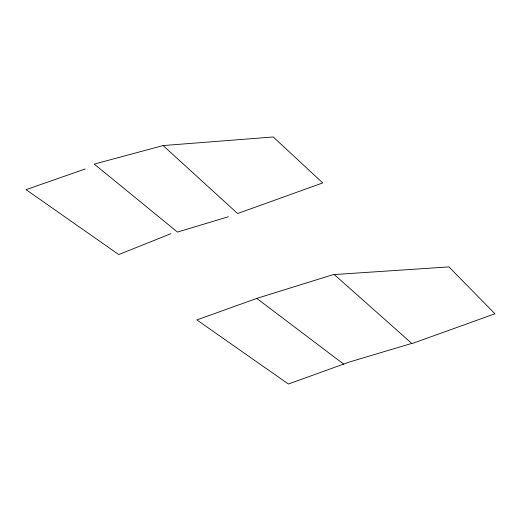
<?xml version="1.0" encoding="UTF-8"?>
<svg xmlns="http://www.w3.org/2000/svg" width="521" height="521" viewBox="0 0 521 521"><rect width="100%" height="100%" fill="white"/><g stroke="black" fill="none" stroke-linecap="round" stroke-linejoin="round"><path stroke-width="0.78" d="M170.921 233.682L118.729 254.548L26.05 189.651L85.242 168.973M334.306 274.547L448.933 266.908L494.95 313.779L412 343.6L334.039 274.359L256.788 298.403L196.879 319.94L288.4 384.023L349.33 362.043L411.733 343.417M228.374 216.749L177.472 232.079L94.255 164.102L163.093 145.561L273.238 136.977L322.746 182.923L237.609 213.525L163.093 145.561M256.788 298.403L343.697 364.146"/></g></svg>
